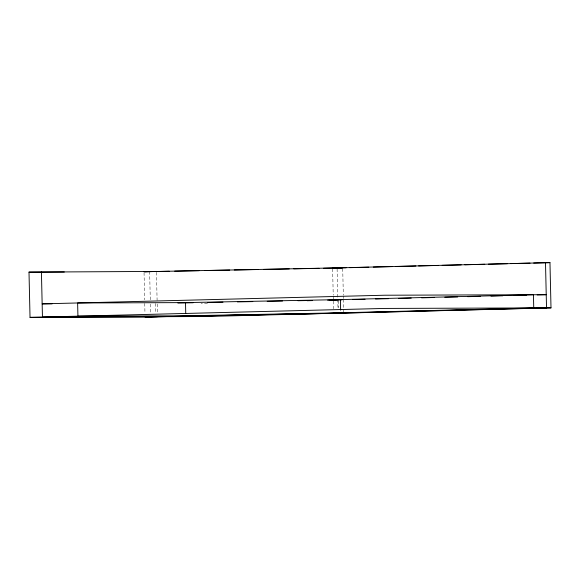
<?xml version="1.0" encoding="UTF-8"?>
<svg xmlns="http://www.w3.org/2000/svg" width="580" height="580" viewBox="0 0 580 580"><rect width="100%" height="100%" fill="white"/><g stroke="black" fill="none" stroke-linecap="round" stroke-linejoin="round"><path stroke-width="0.43" stroke-dasharray="2.9 2.17" d="M207.444 303.238L201.115 303.34M342.715 268.685L343.317 294.937M343.331 295.844L343.396 298.555M343.418 299.461L343.701 312.134M338.495 300.817L338.655 307.857M337.103 268.895L338.002 308.719M332.63 268.91L333.224 295.162M333.246 296.068L333.529 308.734M156.469 272.332L157.1 300.389M157.187 304.007L157.39 313.062M155.317 303.485L155.541 313.171M149.647 271.527L150.3 300.491M150.387 304.108L150.59 313.164M144.05 272.644L144.666 299.795M144.746 303.42L144.971 313.374"/><path stroke-width="0.87" d="M346.137 267.764L332.608 268.011L549.971 262.624L551 307.879L338.104 313.251L145.051 316.992L30.029 317.376L29 272.121L156.448 271.425L144.028 271.737L342.7 267.779L323.546 268.257M349.762 267.67L368.786 267.192M373.317 267.075L392.341 266.597M395.966 266.51L415.896 266.002M418.615 265.937L438.545 265.437M442.17 265.343L461.194 264.864M464.812 264.77L484.75 264.27M488.367 264.175L507.391 263.697M511.016 263.61L530.04 263.132M533.665 263.037L549.971 262.624M340.395 299.606L533.448 294.742L533.745 307.937L340.692 312.801L185.81 315.81L77.93 316.165L77.626 302.97L185.506 302.608L340.395 299.606L340.634 310.162M307.088 300.723L312.526 300.585M329.73 300.157L342.091 299.845M352.93 299.57L365.059 299.265M375.514 298.997L388.614 298.671M398.576 298.417L411.256 298.098M421.58 297.837L434.224 297.518M444.773 297.257L457.707 296.931M467.647 296.677L480.291 296.358M490.97 296.09L502.867 295.793M513.619 295.517L526.357 295.198M537.167 294.923L546.229 294.698L384.547 295.227L42.144 303.862L52.106 303.826M30.029 317.376L384.852 308.43L551 307.879M157.47 316.68L145.051 316.992L343.723 313.04L333.63 313.265M144.928 271.723L169.287 271.251M174.696 271.143L199.056 270.671M204.472 270.563L229.731 270.077M234.24 269.99L258.593 269.519M264.009 269.41L289.268 268.917M293.777 268.83L319.036 268.344M177.879 303.05L193.213 302.753M207.655 302.47L222.988 302.173M237.423 301.897L252.764 301.6M267.199 301.317L282.54 301.02M297.873 300.723L312.315 300.44M327.649 300.143L338.481 299.933M29 272.121L64.322 272.005M545.497 262.638L546.527 307.893L204.124 316.528L42.449 317.064L41.419 271.802M185.506 302.608L185.745 313.171"/></g></svg>
